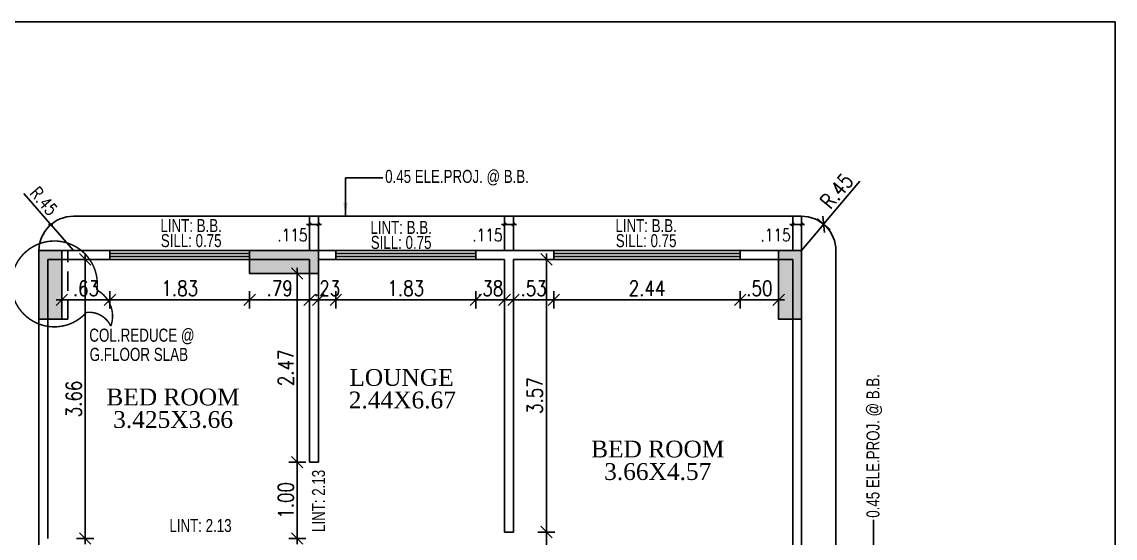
# Model space of a CAD drawing. Header units: inches. Extents: x 14331 to 14549, y 2557 to 2714.
# Drawn here: x 14398.2 to 14412.52, y 2607.17 to 2613.93 of the extents above; entities that cross this region are included whole.
import ezdxf
from ezdxf.enums import TextEntityAlignment as Align

# ---------------------------------------------------------------- set-up
doc = ezdxf.new("R2010")
doc.units = ezdxf.units.IN
doc.header["$LTSCALE"] = 0.25
doc.header["$MEASUREMENT"] = 0
doc.header["$PDMODE"] = 35
doc.linetypes.add('DASHEDX2', pattern=[1.5, 1, -0.5])
for name, color, linetype in [('dimension', 7, 'Continuous'), ('edge back', 34, 'Continuous'), ('edges', 1, 'Continuous'), ('proj-internal', 1, 'DASHEDX2'), ('text-large', 7, 'Continuous'), ('wall', 7, 'Continuous'), ('walls', 7, 'Continuous'), ('windows', 96, 'Continuous'), ('WORK TEX', 6, 'Continuous'), ('WORKING DIM', 7, 'Continuous')]:
    doc.layers.add(name, color=color, linetype=linetype)
doc.layers.add('P-COL', color=7, linetype='Continuous', lineweight=30)
doc.layers.add('P-COLHAT', color=8, linetype='Continuous', lineweight=25)
doc.styles.add('ARIAL', font='TIMES_0.TTF')
doc.styles.add('ARL', font='swisscl_0.ttf')
doc.styles.add('romans', font='romans.shx', dxfattribs={"width": 0.8})
doc.dimstyles.new('121', dxfattribs={"dimscale": 0.1, "dimtxt": 1.65, "dimasz": 0.2, "dimexe": 0.03125, "dimexo": 0.25, "dimgap": 0.5, "dimtad": 1, "dimzin": 4, "dimdsep": 46, "dimtxsty": 'romans', "dimblk1": 'MINITICK', "dimblk2": 'MINITICK', "dimsah": 1, "dimcen": 1, "dimse1": 1, "dimse2": 1, "dimclrd": 252, "dimclre": 256, "dimclrt": 7, "dimadec": 3, "dimazin": 0, "dimtfac": 0.8, "dimtix": 1, "dimtmove": 2, "dimatfit": 3, "dimfxl": 0, "dimtolj": 1, "dimtzin": 3, "dimarcsym": 0})
doc.dimstyles.new('DFSGSG', dxfattribs={"dimtxt": 0.23, "dimasz": 0.18, "dimexe": 0.18, "dimexo": 0.0625, "dimgap": 0.09, "dimtad": 1, "dimzin": 0, "dimdsep": 46, "dimtxsty": 'ARIAL', "dimcen": 0.09, "dimse1": 1, "dimse2": 1, "dimaunit": 1, "dimadec": 0, "dimazin": 0, "dimtfac": 1, "dimtix": 1, "dimtofl": 0, "dimtmove": 0, "dimatfit": 3, "dimfxl": 0, "dimtolj": 1, "dimtzin": 0, "dimarcsym": 0})
doc.dimstyles.new('minitick-100', dxfattribs={"dimscale": 0.1, "dimtxt": 2, "dimasz": 0.75, "dimexe": 0.03125, "dimexo": 0.25, "dimgap": 0.5, "dimtad": 1, "dimzin": 4, "dimdsep": 46, "dimtxsty": 'romans', "dimblk1": 'MINITICK', "dimblk2": 'MINITICK', "dimsah": 1, "dimcen": 1, "dimse1": 1, "dimse2": 1, "dimclrd": 252, "dimclre": 256, "dimclrt": 256, "dimadec": 3, "dimazin": 0, "dimtfac": 0.8, "dimtix": 1, "dimtmove": 2, "dimatfit": 3, "dimfxl": 0, "dimtolj": 1, "dimtzin": 3, "dimarcsym": 0})

# ---------------------------------------------------------------- blocks, each defined once
blk = doc.blocks.new('BLC-A')
at = {"layer": 'P-COLHAT', "lineweight": 30}
for points in [[(5.009, 21.913), (4.709, 21.913), (4.709, 21.013), (5.009, 21.013)], [(7.467, 21.913), (7.467, 21.613), (8.367, 21.613), (8.367, 21.913)], [(14.693, 21.913), (14.393, 21.913), (14.393, 21.013), (14.693, 21.013)]]:
    blk.add_hatch(color=256, dxfattribs=at).paths.add_polyline_path(points)
at = {"layer": 'P-COL'}
for points in [[(5.009, 21.913), (4.709, 21.913), (4.709, 21.013), (5.009, 21.013)], [(7.467, 21.913), (7.467, 21.613), (8.367, 21.613), (8.367, 21.913)], [(14.693, 21.913), (14.393, 21.913), (14.393, 21.013), (14.693, 21.013)]]:
    blk.add_lwpolyline(points, close=True, dxfattribs=at)
blk = doc.blocks.new('MINITICK')
at = {"color": 7}
for p, q in [((1, 1), (-1, -1)), ((-1, 0), (1, 0)), ((0, -1.5), (0, 1.5))]:
    blk.add_line(p, q, dxfattribs=at)
blk = doc.blocks.new('*D111')
at = {"layer": 'Defpoints', "color": 0, "ltscale": 10, "transparency": 16777216}
for p in [(14399.358, 2610.821), (14401.186, 2610.821), (14401.186, 2610.292)]:
    blk.add_point(p, dxfattribs=at)
at = {"layer": 'dimension', "color": 252, "lineweight": -2, "ltscale": 10, "transparency": 16777216}
blk.add_line((14399.433, 2610.292), (14401.111, 2610.292), dxfattribs=at)
at = {"layer": 'dimension', "color": 252, "lineweight": -2, "ltscale": 10, "transparency": 16777216, "xscale": 0.07500000000000001, "yscale": 0.07500000000000001, "zscale": 0.07500000000000001, "rotation": 180}
blk.add_blockref('MINITICK', (14399.358, 2610.292), dxfattribs=at)
at = {"layer": 'dimension', "color": 252, "lineweight": -2, "ltscale": 10, "transparency": 16777216, "xscale": 0.07500000000000001, "yscale": 0.07500000000000001, "zscale": 0.07500000000000001}
blk.add_blockref('MINITICK', (14401.186, 2610.292), dxfattribs=at)
at = {"layer": 'dimension', "ltscale": 10, "transparency": 16777216, "insert": (14400.272, 2610.442), "char_height": 0.2, "attachment_point": 5, "style": 'romans'}
blk.add_mtext('\\A1;1.83', dxfattribs=at)
blk = doc.blocks.new('*D112')
at = {"layer": 'Defpoints', "color": 0, "ltscale": 10, "transparency": 16777216}
for p in [(14398.728, 2610.821), (14399.358, 2610.821), (14398.728, 2610.292)]:
    blk.add_point(p, dxfattribs=at)
at = {"layer": 'dimension', "color": 252, "lineweight": -2, "ltscale": 10, "transparency": 16777216}
blk.add_line((14399.283, 2610.292), (14398.803, 2610.292), dxfattribs=at)
at = {"layer": 'dimension', "color": 252, "lineweight": -2, "ltscale": 10, "transparency": 16777216, "xscale": 0.07500000000000001, "yscale": 0.07500000000000001, "zscale": 0.07500000000000001, "rotation": 180}
blk.add_blockref('MINITICK', (14398.728, 2610.292), dxfattribs=at)
at = {"layer": 'dimension', "color": 252, "lineweight": -2, "ltscale": 10, "transparency": 16777216, "xscale": 0.07500000000000001, "yscale": 0.07500000000000001, "zscale": 0.07500000000000001}
blk.add_blockref('MINITICK', (14399.358, 2610.292), dxfattribs=at)
at = {"layer": 'dimension', "ltscale": 10, "transparency": 16777216, "insert": (14399.043, 2610.442), "char_height": 0.2, "attachment_point": 5, "style": 'romans'}
blk.add_mtext('\\A1;.63', dxfattribs=at)
blk = doc.blocks.new('*D113')
at = {"layer": 'Defpoints', "color": 0, "ltscale": 10, "transparency": 16777216}
for p in [(14401.186, 2610.636), (14401.972, 2610.636), (14401.972, 2610.292)]:
    blk.add_point(p, dxfattribs=at)
at = {"layer": 'dimension', "color": 252, "lineweight": -2, "ltscale": 10, "transparency": 16777216}
blk.add_line((14401.261, 2610.292), (14401.897, 2610.292), dxfattribs=at)
at = {"layer": 'dimension', "color": 252, "lineweight": -2, "ltscale": 10, "transparency": 16777216, "xscale": 0.07500000000000001, "yscale": 0.07500000000000001, "zscale": 0.07500000000000001, "rotation": 180}
blk.add_blockref('MINITICK', (14401.186, 2610.292), dxfattribs=at)
at = {"layer": 'dimension', "color": 252, "lineweight": -2, "ltscale": 10, "transparency": 16777216, "xscale": 0.07500000000000001, "yscale": 0.07500000000000001, "zscale": 0.07500000000000001}
blk.add_blockref('MINITICK', (14401.972, 2610.292), dxfattribs=at)
at = {"layer": 'dimension', "ltscale": 10, "transparency": 16777216, "insert": (14401.579, 2610.442), "char_height": 0.2, "attachment_point": 5, "style": 'romans'}
blk.add_mtext('\\A1;.79', dxfattribs=at)
blk = doc.blocks.new('*D114')
at = {"layer": 'Defpoints', "color": 0, "ltscale": 10, "transparency": 16777216}
for p in [(14398.542, 2610.821), (14399.034, 2610.821), (14398.542, 2607.163)]:
    blk.add_point(p, dxfattribs=at)
at = {"layer": 'dimension', "color": 252, "lineweight": -2, "ltscale": 10, "transparency": 16777216}
blk.add_line((14399.034, 2607.238), (14399.034, 2610.746), dxfattribs=at)
at = {"layer": 'dimension', "color": 252, "lineweight": -2, "ltscale": 10, "transparency": 16777216, "xscale": 0.07500000000000001, "yscale": 0.07500000000000001, "zscale": 0.07500000000000001}
for p, rotation in [((14399.034, 2610.821), 90), ((14399.034, 2607.163), 270)]:
    blk.add_blockref('MINITICK', p, dxfattribs=dict(at, rotation=rotation))
at = {"layer": 'dimension', "ltscale": 10, "transparency": 16777216, "insert": (14398.884, 2608.992), "char_height": 0.2, "attachment_point": 5, "rotation": 90, "style": 'romans'}
blk.add_mtext('\\A1;3.66', dxfattribs=at)
blk = doc.blocks.new('*D115')
at = {"layer": 'Defpoints', "color": 0, "ltscale": 10, "transparency": 16777216}
for p in [(14401.972, 2610.636), (14401.81, 2608.164), (14401.972, 2608.164)]:
    blk.add_point(p, dxfattribs=at)
at = {"layer": 'dimension', "color": 252, "lineweight": -2, "ltscale": 10, "transparency": 16777216}
blk.add_line((14401.81, 2610.561), (14401.81, 2608.239), dxfattribs=at)
at = {"layer": 'dimension', "color": 252, "lineweight": -2, "ltscale": 10, "transparency": 16777216, "xscale": 0.07500000000000001, "yscale": 0.07500000000000001, "zscale": 0.07500000000000001}
for p, rotation in [((14401.81, 2610.636), 90), ((14401.81, 2608.164), 270)]:
    blk.add_blockref('MINITICK', p, dxfattribs=dict(at, rotation=rotation))
at = {"layer": 'dimension', "ltscale": 10, "transparency": 16777216, "insert": (14401.66, 2609.4), "char_height": 0.2, "attachment_point": 5, "rotation": 90, "style": 'romans'}
blk.add_mtext('\\A1;2.47', dxfattribs=at)
blk = doc.blocks.new('*D116')
at = {"layer": 'Defpoints', "color": 0, "ltscale": 10, "transparency": 16777216}
for p in [(14402.086, 2608.164), (14401.81, 2607.163), (14402.086, 2607.163)]:
    blk.add_point(p, dxfattribs=at)
at = {"layer": 'dimension', "color": 252, "lineweight": -2, "ltscale": 10, "transparency": 16777216}
blk.add_line((14401.81, 2608.089), (14401.81, 2607.238), dxfattribs=at)
at = {"layer": 'dimension', "color": 252, "lineweight": -2, "ltscale": 10, "transparency": 16777216, "xscale": 0.07500000000000001, "yscale": 0.07500000000000001, "zscale": 0.07500000000000001}
for p, rotation in [((14401.81, 2608.164), 90), ((14401.81, 2607.163), 270)]:
    blk.add_blockref('MINITICK', p, dxfattribs=dict(at, rotation=rotation))
at = {"layer": 'dimension', "ltscale": 10, "transparency": 16777216, "insert": (14401.66, 2607.663), "char_height": 0.2, "attachment_point": 5, "rotation": 90, "style": 'romans'}
blk.add_mtext('\\A1;1.00', dxfattribs=at)
blk = doc.blocks.new('*D121')
at = {"layer": 'Defpoints', "color": 0, "ltscale": 10, "transparency": 16777216}
for p in [(14402.086, 2610.821), (14402.315, 2610.821), (14402.086, 2610.292)]:
    blk.add_point(p, dxfattribs=at)
at = {"layer": 'dimension', "color": 252, "lineweight": -2, "ltscale": 10, "transparency": 16777216}
for p, q in [((14402.011, 2610.292), (14401.936, 2610.292)), ((14402.315, 2610.292), (14402.086, 2610.292)), ((14402.39, 2610.292), (14402.465, 2610.292))]:
    blk.add_line(p, q, dxfattribs=at)
at = {"layer": 'dimension', "color": 252, "lineweight": -2, "ltscale": 10, "transparency": 16777216, "xscale": 0.07500000000000001, "yscale": 0.07500000000000001, "zscale": 0.07500000000000001}
blk.add_blockref('MINITICK', (14402.086, 2610.292), dxfattribs=at)
at = {"layer": 'dimension', "color": 252, "lineweight": -2, "ltscale": 10, "transparency": 16777216, "xscale": 0.07500000000000001, "yscale": 0.07500000000000001, "zscale": 0.07500000000000001, "rotation": 180}
blk.add_blockref('MINITICK', (14402.315, 2610.292), dxfattribs=at)
at = {"layer": 'dimension', "ltscale": 10, "transparency": 16777216, "insert": (14402.201, 2610.442), "char_height": 0.2, "attachment_point": 5, "style": 'romans'}
blk.add_mtext('\\A1;.23', dxfattribs=at)
blk = doc.blocks.new('*D122')
at = {"layer": 'Defpoints', "color": 0, "ltscale": 10, "transparency": 16777216}
for p in [(14402.315, 2610.86), (14404.147, 2610.86), (14404.147, 2610.292)]:
    blk.add_point(p, dxfattribs=at)
at = {"layer": 'dimension', "color": 252, "lineweight": -2, "ltscale": 10, "transparency": 16777216}
blk.add_line((14402.39, 2610.292), (14404.072, 2610.292), dxfattribs=at)
at = {"layer": 'dimension', "color": 252, "lineweight": -2, "ltscale": 10, "transparency": 16777216, "xscale": 0.07500000000000001, "yscale": 0.07500000000000001, "zscale": 0.07500000000000001, "rotation": 180}
blk.add_blockref('MINITICK', (14402.315, 2610.292), dxfattribs=at)
at = {"layer": 'dimension', "color": 252, "lineweight": -2, "ltscale": 10, "transparency": 16777216, "xscale": 0.07500000000000001, "yscale": 0.07500000000000001, "zscale": 0.07500000000000001}
blk.add_blockref('MINITICK', (14404.147, 2610.292), dxfattribs=at)
at = {"layer": 'dimension', "ltscale": 10, "transparency": 16777216, "insert": (14403.231, 2610.442), "char_height": 0.2, "attachment_point": 5, "style": 'romans'}
blk.add_mtext('\\A1;1.83', dxfattribs=at)
blk = doc.blocks.new('*D123')
at = {"layer": 'Defpoints', "color": 0, "ltscale": 10, "transparency": 16777216}
for p in [(14404.147, 2610.821), (14404.525, 2610.821), (14404.525, 2610.292)]:
    blk.add_point(p, dxfattribs=at)
at = {"layer": 'dimension', "color": 252, "lineweight": -2, "ltscale": 10, "transparency": 16777216}
for p, q in [((14404.072, 2610.292), (14403.997, 2610.292)), ((14404.147, 2610.292), (14404.525, 2610.292)), ((14404.6, 2610.292), (14404.675, 2610.292))]:
    blk.add_line(p, q, dxfattribs=at)
at = {"layer": 'dimension', "color": 252, "lineweight": -2, "ltscale": 10, "transparency": 16777216, "xscale": 0.07500000000000001, "yscale": 0.07500000000000001, "zscale": 0.07500000000000001}
blk.add_blockref('MINITICK', (14404.147, 2610.292), dxfattribs=at)
at = {"layer": 'dimension', "color": 252, "lineweight": -2, "ltscale": 10, "transparency": 16777216, "xscale": 0.07500000000000001, "yscale": 0.07500000000000001, "zscale": 0.07500000000000001, "rotation": 180}
blk.add_blockref('MINITICK', (14404.525, 2610.292), dxfattribs=at)
at = {"layer": 'dimension', "ltscale": 10, "transparency": 16777216, "insert": (14404.336, 2610.442), "char_height": 0.2, "attachment_point": 5, "style": 'romans'}
blk.add_mtext('\\A1;.38', dxfattribs=at)
blk = doc.blocks.new('*D124')
at = {"layer": 'Defpoints', "color": 0, "ltscale": 10, "transparency": 16777216}
for p in [(14404.64, 2610.821), (14405.17, 2610.821), (14404.64, 2610.292)]:
    blk.add_point(p, dxfattribs=at)
at = {"layer": 'dimension', "color": 252, "lineweight": -2, "ltscale": 10, "transparency": 16777216}
blk.add_line((14405.095, 2610.292), (14404.715, 2610.292), dxfattribs=at)
at = {"layer": 'dimension', "color": 252, "lineweight": -2, "ltscale": 10, "transparency": 16777216, "xscale": 0.07500000000000001, "yscale": 0.07500000000000001, "zscale": 0.07500000000000001, "rotation": 180}
blk.add_blockref('MINITICK', (14404.64, 2610.292), dxfattribs=at)
at = {"layer": 'dimension', "color": 252, "lineweight": -2, "ltscale": 10, "transparency": 16777216, "xscale": 0.07500000000000001, "yscale": 0.07500000000000001, "zscale": 0.07500000000000001}
blk.add_blockref('MINITICK', (14405.17, 2610.292), dxfattribs=at)
at = {"layer": 'dimension', "ltscale": 10, "transparency": 16777216, "insert": (14404.905, 2610.442), "char_height": 0.2, "attachment_point": 5, "style": 'romans'}
blk.add_mtext('\\A1;.53', dxfattribs=at)
blk = doc.blocks.new('*D125')
at = {"layer": 'Defpoints', "color": 0, "ltscale": 10, "transparency": 16777216}
for p in [(14405.17, 2610.936), (14407.61, 2610.936), (14407.61, 2610.292)]:
    blk.add_point(p, dxfattribs=at)
at = {"layer": 'dimension', "color": 252, "lineweight": -2, "ltscale": 10, "transparency": 16777216}
blk.add_line((14405.245, 2610.292), (14407.535, 2610.292), dxfattribs=at)
at = {"layer": 'dimension', "color": 252, "lineweight": -2, "ltscale": 10, "transparency": 16777216, "xscale": 0.07500000000000001, "yscale": 0.07500000000000001, "zscale": 0.07500000000000001, "rotation": 180}
blk.add_blockref('MINITICK', (14405.17, 2610.292), dxfattribs=at)
at = {"layer": 'dimension', "color": 252, "lineweight": -2, "ltscale": 10, "transparency": 16777216, "xscale": 0.07500000000000001, "yscale": 0.07500000000000001, "zscale": 0.07500000000000001}
blk.add_blockref('MINITICK', (14407.61, 2610.292), dxfattribs=at)
at = {"layer": 'dimension', "ltscale": 10, "transparency": 16777216, "insert": (14406.39, 2610.442), "char_height": 0.2, "attachment_point": 5, "style": 'romans'}
blk.add_mtext('\\A1;2.44', dxfattribs=at)
blk = doc.blocks.new('*D126')
at = {"layer": 'Defpoints', "color": 0, "ltscale": 10, "transparency": 16777216}
for p in [(14407.61, 2610.821), (14408.113, 2610.821), (14408.113, 2610.292)]:
    blk.add_point(p, dxfattribs=at)
at = {"layer": 'dimension', "color": 252, "lineweight": -2, "ltscale": 10, "transparency": 16777216}
blk.add_line((14407.685, 2610.292), (14408.038, 2610.292), dxfattribs=at)
at = {"layer": 'dimension', "color": 252, "lineweight": -2, "ltscale": 10, "transparency": 16777216, "xscale": 0.07500000000000001, "yscale": 0.07500000000000001, "zscale": 0.07500000000000001, "rotation": 180}
blk.add_blockref('MINITICK', (14407.61, 2610.292), dxfattribs=at)
at = {"layer": 'dimension', "color": 252, "lineweight": -2, "ltscale": 10, "transparency": 16777216, "xscale": 0.07500000000000001, "yscale": 0.07500000000000001, "zscale": 0.07500000000000001}
blk.add_blockref('MINITICK', (14408.113, 2610.292), dxfattribs=at)
at = {"layer": 'dimension', "ltscale": 10, "transparency": 16777216, "insert": (14407.861, 2610.442), "char_height": 0.2, "attachment_point": 5, "style": 'romans'}
blk.add_mtext('\\A1;.50', dxfattribs=at)
blk = doc.blocks.new('*D127')
at = {"layer": 'Defpoints', "color": 0, "ltscale": 10, "transparency": 16777216}
for p in [(14404.64, 2610.821), (14405.072, 2610.821), (14404.64, 2607.249)]:
    blk.add_point(p, dxfattribs=at)
at = {"layer": 'dimension', "color": 252, "lineweight": -2, "ltscale": 10, "transparency": 16777216}
blk.add_line((14405.072, 2607.324), (14405.072, 2610.746), dxfattribs=at)
at = {"layer": 'dimension', "color": 252, "lineweight": -2, "ltscale": 10, "transparency": 16777216, "xscale": 0.07500000000000001, "yscale": 0.07500000000000001, "zscale": 0.07500000000000001}
for p, rotation in [((14405.072, 2610.821), 90), ((14405.072, 2607.249), 270)]:
    blk.add_blockref('MINITICK', p, dxfattribs=dict(at, rotation=rotation))
at = {"layer": 'dimension', "ltscale": 10, "transparency": 16777216, "insert": (14404.922, 2609.035), "char_height": 0.2, "attachment_point": 5, "rotation": 90, "style": 'romans'}
blk.add_mtext('\\A1;3.57', dxfattribs=at)
blk = doc.blocks.new('*D128')
at = {"layer": 'Defpoints', "color": 0, "ltscale": 10, "transparency": 16777216}
for p in [(14404.64, 2607.249), (14404.64, 2606.248), (14405.072, 2606.248)]:
    blk.add_point(p, dxfattribs=at)
at = {"layer": 'dimension', "color": 252, "lineweight": -2, "ltscale": 10, "transparency": 16777216}
blk.add_line((14405.072, 2607.174), (14405.072, 2606.323), dxfattribs=at)
at = {"layer": 'dimension', "color": 252, "lineweight": -2, "ltscale": 10, "transparency": 16777216, "xscale": 0.07500000000000001, "yscale": 0.07500000000000001, "zscale": 0.07500000000000001}
for p, rotation in [((14405.072, 2607.249), 90), ((14405.072, 2606.248), 270)]:
    blk.add_blockref('MINITICK', p, dxfattribs=dict(at, rotation=rotation))
at = {"layer": 'dimension', "ltscale": 10, "transparency": 16777216, "insert": (14404.922, 2606.749), "char_height": 0.2, "attachment_point": 5, "rotation": 90, "style": 'romans'}
blk.add_mtext('\\A1;1.00', dxfattribs=at)
blk = doc.blocks.new('*D327')
at = {"layer": 'Defpoints', "color": 0, "transparency": 16777216}
for p in [(14401.972, 2611.304), (14401.972, 2611.28), (14402.086, 2611.304)]:
    blk.add_point(p, dxfattribs=at)
at = {"layer": 'WORKING DIM', "color": 252, "lineweight": -2, "transparency": 16777216}
for p, q in [((14401.952, 2611.28), (14401.932, 2611.28)), ((14402.086, 2611.28), (14401.972, 2611.28)), ((14402.106, 2611.28), (14402.126, 2611.28))]:
    blk.add_line(p, q, dxfattribs=at)
at = {"layer": 'WORKING DIM', "color": 252, "lineweight": -2, "transparency": 16777216, "xscale": 0.02, "yscale": 0.02, "zscale": 0.02}
blk.add_blockref('MINITICK', (14401.972, 2611.28), dxfattribs=at)
at = {"layer": 'WORKING DIM', "color": 252, "lineweight": -2, "transparency": 16777216, "xscale": 0.02, "yscale": 0.02, "zscale": 0.02, "rotation": 180}
blk.add_blockref('MINITICK', (14402.086, 2611.28), dxfattribs=at)
at = {"layer": 'WORKING DIM', "color": 7, "transparency": 16777216, "insert": (14401.747, 2611.14), "char_height": 0.165, "attachment_point": 5, "style": 'romans'}
blk.add_mtext('\\A1;.115', dxfattribs=at)
blk = doc.blocks.new('*D328')
at = {"layer": 'Defpoints', "color": 0, "transparency": 16777216}
for p in [(14404.525, 2611.304), (14404.525, 2611.28), (14404.64, 2611.304)]:
    blk.add_point(p, dxfattribs=at)
at = {"layer": 'WORKING DIM', "color": 252, "lineweight": -2, "transparency": 16777216}
for p, q in [((14404.505, 2611.28), (14404.485, 2611.28)), ((14404.64, 2611.28), (14404.525, 2611.28)), ((14404.66, 2611.28), (14404.68, 2611.28))]:
    blk.add_line(p, q, dxfattribs=at)
at = {"layer": 'WORKING DIM', "color": 252, "lineweight": -2, "transparency": 16777216, "xscale": 0.02, "yscale": 0.02, "zscale": 0.02}
blk.add_blockref('MINITICK', (14404.525, 2611.28), dxfattribs=at)
at = {"layer": 'WORKING DIM', "color": 252, "lineweight": -2, "transparency": 16777216, "xscale": 0.02, "yscale": 0.02, "zscale": 0.02, "rotation": 180}
blk.add_blockref('MINITICK', (14404.64, 2611.28), dxfattribs=at)
at = {"layer": 'WORKING DIM', "color": 7, "transparency": 16777216, "insert": (14404.3, 2611.14), "char_height": 0.165, "attachment_point": 5, "style": 'romans'}
blk.add_mtext('\\A1;.115', dxfattribs=at)
blk = doc.blocks.new('*D329')
at = {"layer": 'Defpoints', "color": 0, "transparency": 16777216}
for p in [(14408.298, 2611.304), (14408.298, 2611.28), (14408.413, 2611.304)]:
    blk.add_point(p, dxfattribs=at)
at = {"layer": 'WORKING DIM', "color": 252, "lineweight": -2, "transparency": 16777216}
for p, q in [((14408.278, 2611.28), (14408.258, 2611.28)), ((14408.413, 2611.28), (14408.298, 2611.28)), ((14408.433, 2611.28), (14408.453, 2611.28))]:
    blk.add_line(p, q, dxfattribs=at)
at = {"layer": 'WORKING DIM', "color": 252, "lineweight": -2, "transparency": 16777216, "xscale": 0.02, "yscale": 0.02, "zscale": 0.02}
blk.add_blockref('MINITICK', (14408.298, 2611.28), dxfattribs=at)
at = {"layer": 'WORKING DIM', "color": 252, "lineweight": -2, "transparency": 16777216, "xscale": 0.02, "yscale": 0.02, "zscale": 0.02, "rotation": 180}
blk.add_blockref('MINITICK', (14408.413, 2611.28), dxfattribs=at)
at = {"layer": 'WORKING DIM', "color": 7, "transparency": 16777216, "insert": (14408.073, 2611.14), "char_height": 0.165, "attachment_point": 5, "style": 'romans'}
blk.add_mtext('\\A1;.115', dxfattribs=at)
blk = doc.blocks.new('*D338')
at = {"layer": 'Defpoints', "color": 0, "transparency": 16777216}
for p in [(14398.583, 2611.276), (14398.878, 2610.936)]:
    blk.add_point(p, dxfattribs=at)
at = {"layer": 'WORKING DIM', "color": 252, "lineweight": -2, "transparency": 16777216}
for p, q in [((14398.228, 2611.685), (14398.57, 2611.291)), ((14398.878, 2610.936), (14398.583, 2611.276))]:
    blk.add_line(p, q, dxfattribs=at)
at = {"layer": 'WORKING DIM', "color": 252, "lineweight": -2, "transparency": 16777216, "xscale": 0.02, "yscale": 0.02, "zscale": 0.02, "rotation": 310.9244882973525}
blk.add_blockref('MINITICK', (14398.583, 2611.276), dxfattribs=at)
at = {"layer": 'WORKING DIM', "color": 7, "transparency": 16777216, "insert": (14398.492, 2611.583), "char_height": 0.165, "attachment_point": 5, "rotation": 310.9245, "style": 'romans'}
blk.add_mtext('\\A1;R.45', dxfattribs=at)
blk = doc.blocks.new('*D339')
at = {"layer": 'Defpoints', "color": 0, "ltscale": 10, "transparency": 16777216}
for p in [(14408.702, 2611.28), (14408.413, 2610.936)]:
    blk.add_point(p, dxfattribs=at)
at = {"layer": 'dimension', "color": 252, "lineweight": -2, "ltscale": 10, "transparency": 16777216}
for p, q in [((14409.176, 2611.845), (14408.75, 2611.338)), ((14408.413, 2610.936), (14408.702, 2611.28))]:
    blk.add_line(p, q, dxfattribs=at)
at = {"layer": 'dimension', "color": 252, "lineweight": -2, "ltscale": 10, "transparency": 16777216, "xscale": 0.07500000000000001, "yscale": 0.07500000000000001, "zscale": 0.07500000000000001, "rotation": 229.9662284446999}
blk.add_blockref('MINITICK', (14408.702, 2611.28), dxfattribs=at)
at = {"layer": 'dimension', "ltscale": 10, "transparency": 16777216, "insert": (14408.873, 2611.717), "char_height": 0.2, "attachment_point": 5, "rotation": 49.9662, "style": 'romans'}
blk.add_mtext('\\A1;R.45', dxfattribs=at)

msp = doc.modelspace()

# ---------------------------------------------------------------- linework, layer by layer
at = {"layer": 'edge back', "color": 3, "const_width": 0.0195}
msp.add_lwpolyline([(14399.05, 2610.126, -0.321855), (14399.369, 2609.946, 0.372837), (14399.186, 2610.419, 6.819595)], format="xyb", close=True, dxfattribs=at)
at = {"layer": 'edges', "ltscale": 0.4}
msp.add_lwpolyline([(14398.428, 2610.936, -0.414214), (14398.878, 2611.386), (14408.413, 2611.386, -0.414214), (14408.863, 2610.936), (14408.863, 2597.056, -0.414214), (14408.413, 2596.606)], format="xyb", dxfattribs=at)
for points in [[(14401.972, 2610.936), (14401.972, 2611.386), (14402.086, 2611.386), (14402.086, 2610.936)], [(14404.525, 2610.936), (14404.525, 2611.386), (14404.64, 2611.386), (14404.64, 2610.936)], [(14408.298, 2610.936), (14408.298, 2611.386), (14408.413, 2611.386), (14408.413, 2610.936)]]:
    msp.add_lwpolyline(points, dxfattribs=at)
at = {"layer": 'proj-internal', "color": 5, "lineweight": 30}
msp.add_lwpolyline([(14398.728, 2610.036), (14398.808, 2610.036), (14398.808, 2610.936), (14398.728, 2610.936)], dxfattribs=at)
at = {"layer": 'wall'}
msp.add_line((14398.428, 2610.936), (14398.428, 2610.936), dxfattribs=at)
msp.add_lwpolyline([(14412.519, 2613.933), (14382.819, 2613.933), (14382.819, 2571.933), (14412.519, 2571.933)], close=True, dxfattribs=at)
at = {"layer": 'walls', "linetype": 'Continuous'}
for p, q in [((14398.428, 2607.049), (14398.428, 2610.936)), ((14398.428, 2610.936), (14399.358, 2610.936)), ((14399.358, 2610.936), (14399.358, 2610.821)), ((14401.186, 2610.936), (14402.315, 2610.936)), ((14401.186, 2610.936), (14401.186, 2610.821)), ((14402.315, 2610.936), (14402.315, 2610.821)), ((14404.147, 2610.936), (14405.17, 2610.936)), ((14404.147, 2610.936), (14404.147, 2610.821)), ((14405.17, 2610.936), (14405.17, 2610.821)), ((14407.61, 2610.936), (14408.413, 2610.936)), ((14407.61, 2610.936), (14407.61, 2610.821)), ((14408.413, 2610.936), (14408.413, 2605.905)), ((14398.542, 2607.163), (14398.542, 2610.821)), ((14398.542, 2610.821), (14399.358, 2610.821)), ((14401.186, 2610.821), (14401.972, 2610.821)), ((14401.972, 2610.821), (14401.972, 2608.164)), ((14402.086, 2610.821), (14402.315, 2610.821)), ((14402.086, 2610.821), (14402.086, 2608.164)), ((14404.147, 2610.821), (14404.525, 2610.821)), ((14404.525, 2610.821), (14404.525, 2607.249)), ((14404.64, 2610.821), (14405.17, 2610.821)), ((14404.64, 2610.821), (14404.64, 2607.249)), ((14407.61, 2610.821), (14408.298, 2610.821)), ((14408.298, 2610.821), (14408.298, 2606.248)), ((14401.972, 2608.164), (14402.086, 2608.164)), ((14404.525, 2607.249), (14404.64, 2607.249))]:
    msp.add_line(p, q, dxfattribs=at)
at = {"layer": 'windows', "linetype": 'Continuous'}
for p, q in [((14401.186, 2610.936), (14399.358, 2610.936)), ((14401.186, 2610.898), (14399.358, 2610.898)), ((14401.186, 2610.86), (14399.358, 2610.86)), ((14404.147, 2610.936), (14402.315, 2610.936)), ((14404.147, 2610.898), (14402.315, 2610.898)), ((14404.147, 2610.86), (14402.315, 2610.86)), ((14407.61, 2610.936), (14405.17, 2610.936)), ((14407.61, 2610.898), (14405.17, 2610.898)), ((14407.61, 2610.86), (14405.17, 2610.86)), ((14401.186, 2610.821), (14399.358, 2610.821)), ((14404.147, 2610.821), (14402.315, 2610.821)), ((14407.61, 2610.821), (14405.17, 2610.821))]:
    msp.add_line(p, q, dxfattribs=at)

# ---------------------------------------------------------------- block references
at = {"layer": 'P-COLHAT'}
msp.add_blockref('BLC-A', (14393.719, 2589.023), dxfattribs=at)

# ---------------------------------------------------------------- texts
at = {"layer": 'text-large', "style": 'ARIAL'}
for s, p in [('LOUNGE', (14403.175, 2609.274)), ('BED ROOM', (14400.183, 2609.018)), ('2.44X6.67', (14403.186, 2608.979)), ('3.425X3.66', (14400.184, 2608.723)), ('BED ROOM', (14406.53, 2608.336)), ('3.66X4.57', (14406.53, 2608.041))]:
    msp.add_text(s, height=0.22, dxfattribs=at).set_placement(p, align=Align.MIDDLE_CENTER)
at = {"layer": 'WORK TEX', "style": 'ARL'}
for s, height, p in [('0.45 ELE.PROJ. @ B.B.', 0.17, (14403.902, 2611.908)), ('LINT: B.B.', 0.17, (14400.421, 2611.264)), ('LINT: B.B.', 0.17, (14403.17, 2611.24)), ('LINT: B.B.', 0.17, (14406.378, 2611.263)), ('SILL: 0.75', 0.17, (14400.421, 2611.067)), ('SILL: 0.75', 0.17, (14403.17, 2611.043)), ('SILL: 0.75', 0.17, (14406.378, 2611.066)), ('COL.REDUCE @', 0.17141, (14399.776, 2609.828)), ('G.FLOOR SLAB', 0.17141, (14399.736, 2609.576)), ('LINT: 2.13', 0.17, (14400.543, 2607.334))]:
    msp.add_text(s, height=height, dxfattribs=at).set_placement(p, align=Align.MIDDLE_CENTER)
for s, p in [('0.45 ELE.PROJ. @ B.B.', (14409.348, 2608.377)), ('LINT: 2.13', (14402.088, 2607.656))]:
    msp.add_text(s, height=0.17, rotation=90, dxfattribs=at).set_placement(p, align=Align.MIDDLE_CENTER)

# ---------------------------------------------------------------- dimensions: what is measured, and where the dimension line sits
at = {"layer": 'dimension', "ltscale": 10}
dim = msp.add_radius_dim(center=(14408.413, 2610.936), mpoint=(14408.702, 2611.28), dimstyle='minitick-100', dxfattribs=at)
dim.commit()
dim.dimension.update_dxf_attribs({"geometry": '*D339', "text_midpoint": (14408.873, 2611.717)})
for base, p1, p2, picture, middle in [((14399.034, 2610.821), (14398.542, 2607.163), (14398.542, 2610.821), '*D114', (14398.884, 2608.992)), ((14405.072, 2610.821), (14404.64, 2607.249), (14404.64, 2610.821), '*D127', (14404.922, 2609.035)), ((14401.81, 2608.164), (14401.972, 2610.636), (14401.972, 2608.164), '*D115', (14401.66, 2609.4)), ((14401.81, 2607.163), (14402.086, 2608.164), (14402.086, 2607.163), '*D116', (14401.66, 2607.663)), ((14405.072, 2606.248), (14404.64, 2607.249), (14404.64, 2606.248), '*D128', (14404.922, 2606.749))]:
    dim = msp.add_linear_dim(base=base, p1=p1, p2=p2, angle=90, dimstyle='minitick-100', dxfattribs=at)
    dim.commit()
    dim.dimension.update_dxf_attribs({"geometry": picture, "text_midpoint": middle})
for base, p1, p2, picture, middle in [((14404.147, 2610.292), (14402.315, 2610.86), (14404.147, 2610.86), '*D122', (14403.231, 2610.442)), ((14407.61, 2610.292), (14405.17, 2610.936), (14407.61, 2610.936), '*D125', (14406.39, 2610.442)), ((14398.728, 2610.292), (14399.358, 2610.821), (14398.728, 2610.821), '*D112', (14399.043, 2610.442)), ((14401.186, 2610.292), (14399.358, 2610.821), (14401.186, 2610.821), '*D111', (14400.272, 2610.442)), ((14402.086, 2610.292), (14402.315, 2610.821), (14402.086, 2610.821), '*D121', (14402.201, 2610.442)), ((14404.525, 2610.292), (14404.147, 2610.821), (14404.525, 2610.821), '*D123', (14404.336, 2610.442)), ((14404.64, 2610.292), (14405.17, 2610.821), (14404.64, 2610.821), '*D124', (14404.905, 2610.442)), ((14408.113, 2610.292), (14407.61, 2610.821), (14408.113, 2610.821), '*D126', (14407.861, 2610.442)), ((14401.972, 2610.292), (14401.186, 2610.636), (14401.972, 2610.636), '*D113', (14401.579, 2610.442))]:
    dim = msp.add_linear_dim(base=base, p1=p1, p2=p2, dimstyle='minitick-100', dxfattribs=at)
    dim.commit()
    dim.dimension.update_dxf_attribs({"geometry": picture, "text_midpoint": middle})
at = {"layer": 'WORKING DIM'}
dim = msp.add_radius_dim(center=(14398.878, 2610.936), mpoint=(14398.583, 2611.276), dimstyle='121', override={"dimfxl": 0.18, "dimfxlon": 1}, dxfattribs=at)
dim.commit()
dim.dimension.update_dxf_attribs({"geometry": '*D338', "text_midpoint": (14398.492, 2611.583)})
for base, p1, p2, picture, middle in [((14401.972, 2611.28), (14402.086, 2611.304), (14401.972, 2611.304), '*D327', (14401.747, 2611.14)), ((14404.525, 2611.28), (14404.64, 2611.304), (14404.525, 2611.304), '*D328', (14404.3, 2611.14)), ((14408.298, 2611.28), (14408.413, 2611.304), (14408.298, 2611.304), '*D329', (14408.073, 2611.14))]:
    dim = msp.add_linear_dim(base=base, p1=p1, p2=p2, angle=180, text='.115', dimstyle='121', override={"dimfxl": 0.18, "dimfxlon": 1}, dxfattribs=at)
    dim.commit()
    dim.dimension.update_dxf_attribs({"geometry": picture, "text_midpoint": middle, "dimtype": 160})

# ---------------------------------------------------------------- leaders
at = {"layer": 'wall'}
for points in [[(14402.441, 2611.386), (14402.441, 2611.888), (14402.932, 2611.888)], [(14408.854, 2606.916), (14409.356, 2606.916), (14409.356, 2607.407)]]:
    msp.add_leader(points, dimstyle='DFSGSG', override={"dimgap": 0.09, "dimtad": 0, "dimarcsym": 1}, dxfattribs=at)

doc.saveas('drawing.dxf')
